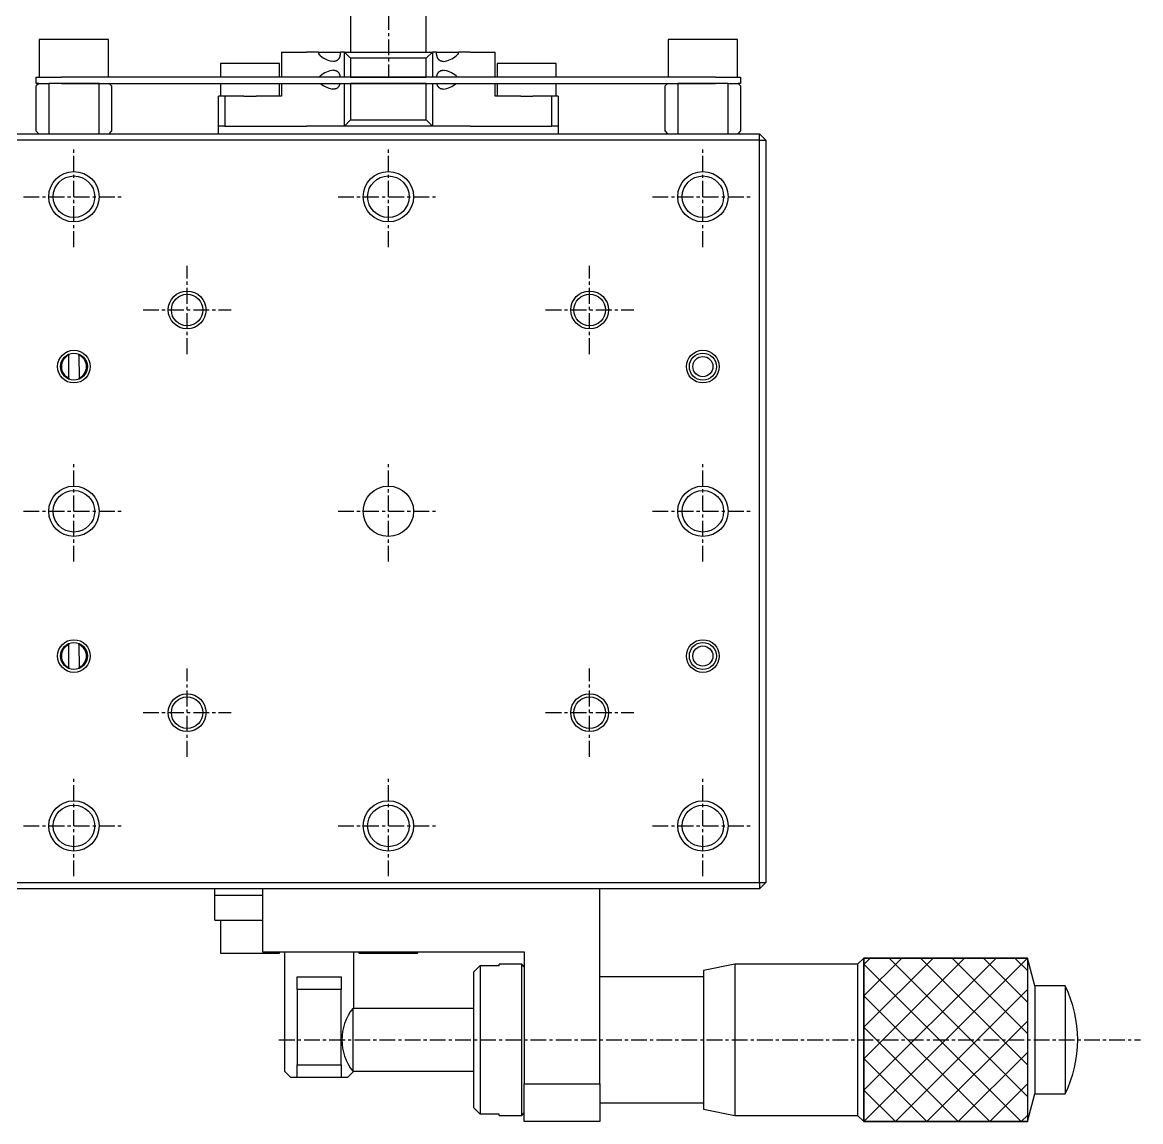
# Model space of a CAD drawing. Extents: x 10 to 354, y 10 to 238.
# Drawn here: x 114.6 to 203.5, y 102.5 to 189.9 of the extents above; entities that cross this region are included whole.
import ezdxf

# ---------------------------------------------------------------- set-up
doc = ezdxf.new("R2010")
doc.units = 0
doc.linetypes.add('CENTER', pattern=[2, 1.25, -0.25, 0.25, -0.25])
doc.layers.get('0').update_dxf_attribs({"linetype": 'CONTINUOUS'})
doc.layers.add('CENTER', color=1, linetype='CENTER')

msp = doc.modelspace()

# ---------------------------------------------------------------- linework, layer by layer
at = {"color": 7, "linetype": 'CONTINUOUS'}
for p, q in [((140.694926, 191.5), (140.694926, 187.5)), ((146.694926, 187.5), (146.694926, 191.5)), ((118.694926, 188.5), (115.944926, 188.5)), ((115.944926, 188.5), (115.944926, 185.5)), ((121.444926, 188.5), (118.694926, 188.5)), ((121.444926, 185.5), (121.444926, 188.5)), ((168.694926, 188.5), (165.944926, 188.5)), ((165.944926, 188.5), (165.944926, 185.5)), ((171.444926, 188.5), (168.694926, 188.5)), ((171.444926, 185.5), (171.444926, 188.5)), ((135.194926, 187.5), (135.194926, 185.5)), ((135.194926, 187.5), (137.194926, 187.5)), ((138.131676, 187.5), (137.194926, 187.5)), ((138.131676, 187.5), (139.874012, 187.5)), ((138.154592, 187.393304), (138.131676, 187.5)), ((138.213299, 187.296292), (138.154592, 187.393304)), ((138.302957, 187.20113), (138.213299, 187.296292)), ((139.337272, 186.75), (139.190157, 186.763205)), ((139.346054, 186.750053), (139.337272, 186.75)), ((139.382244, 186.751477), (139.346054, 186.750053)), ((139.417801, 186.754917), (139.382244, 186.751477)), ((139.452616, 186.760464), (139.417801, 186.754917)), ((139.486581, 186.76821), (139.452616, 186.760464)), ((139.519586, 186.778246), (139.486581, 186.76821)), ((139.551525, 186.790663), (139.519586, 186.778246)), ((139.582288, 186.805552), (139.551525, 186.790663)), ((139.606357, 186.819536), (139.582288, 186.805552)), ((139.629668, 186.835301), (139.606357, 186.819536)), ((139.652153, 186.852847), (139.629668, 186.835301)), ((139.673745, 186.872173), (139.652153, 186.852847)), ((139.694378, 186.893279), (139.673745, 186.872173)), ((139.713984, 186.916165), (139.694378, 186.893279)), ((139.731111, 186.938853), (139.713984, 186.916165)), ((139.747391, 186.963139), (139.731111, 186.938853)), ((139.762782, 186.98895), (139.747391, 186.963139)), ((139.777243, 187.016213), (139.762782, 186.98895)), ((139.790734, 187.044855), (139.777243, 187.016213)), ((139.803212, 187.074803), (139.790734, 187.044855)), ((139.812888, 187.100911), (139.803212, 187.074803)), ((139.821885, 187.127976), (139.812888, 187.100911)), ((139.830191, 187.155911), (139.821885, 187.127976)), ((139.837793, 187.184627), (139.830191, 187.155911)), ((139.844679, 187.214037), (139.837793, 187.184627)), ((139.850838, 187.244054), (139.844679, 187.214037)), ((139.856256, 187.274591), (139.850838, 187.244054)), ((139.860949, 187.305699), (139.856256, 187.274591)), ((139.864928, 187.337362), (139.860949, 187.305699)), ((139.86819, 187.369465), (139.864928, 187.337362)), ((139.870732, 187.401894), (139.86819, 187.369465)), ((139.872552, 187.434536), (139.870732, 187.401894)), ((139.873646, 187.467276), (139.872552, 187.434536)), ((139.874012, 187.5), (139.873646, 187.467276)), ((140.194926, 187.5), (139.874012, 187.5)), ((140.194926, 185.5), (140.194926, 187.5)), ((140.694926, 187), (140.194926, 187.5)), ((140.194926, 187.5), (147.194926, 187.5)), ((140.694926, 187), (140.694926, 185.5)), ((146.694926, 187), (140.694926, 187)), ((147.194926, 187.5), (146.694926, 187)), ((146.694926, 185.5), (146.694926, 187)), ((147.194926, 187.5), (147.194926, 185.5)), ((147.51584, 187.5), (147.194926, 187.5)), ((147.51584, 187.5), (149.258176, 187.5)), ((147.516237, 187.465709), (147.51584, 187.5)), ((147.517427, 187.431464), (147.516237, 187.465709)), ((147.519407, 187.397397), (147.517427, 187.431464)), ((147.522176, 187.363642), (147.519407, 187.397397)), ((147.525431, 187.332899), (147.522176, 187.363642)), ((147.529378, 187.302436), (147.525431, 187.332899)), ((147.534007, 187.272342), (147.529378, 187.302436)), ((147.539311, 187.242707), (147.534007, 187.272342)), ((147.545284, 187.213621), (147.539311, 187.242707)), ((147.551917, 187.185172), (147.545284, 187.213621)), ((147.559202, 187.157451), (147.551917, 187.185172)), ((147.567133, 187.130548), (147.559202, 187.157451)), ((147.577237, 187.100171), (147.567133, 187.130548)), ((147.58828, 187.070825), (147.577237, 187.100171)), ((147.600231, 187.042582), (147.58828, 187.070825)), ((147.613057, 187.015514), (147.600231, 187.042582)), ((147.626727, 186.989694), (147.613057, 187.015514)), ((147.641208, 186.965195), (147.626727, 186.989694)), ((147.656468, 186.942087), (147.641208, 186.965195)), ((147.672474, 186.920445), (147.656468, 186.942087)), ((147.691598, 186.897584), (147.672474, 186.920445)), ((147.711737, 186.876446), (147.691598, 186.897584)), ((147.732827, 186.857029), (147.711737, 186.876446)), ((147.754804, 186.839332), (147.732827, 186.857029)), ((147.777604, 186.82335), (147.754804, 186.839332)), ((147.801162, 186.809083), (147.777604, 186.82335)), ((147.825414, 186.796527), (147.801162, 186.809083)), ((147.86077, 186.781617), (147.825414, 186.796527)), ((147.897526, 186.769745), (147.86077, 186.781617)), ((147.935532, 186.760781), (147.897526, 186.769745)), ((147.974638, 186.754591), (147.935532, 186.760781)), ((148.014695, 186.751044), (147.974638, 186.754591)), ((148.052527, 186.75), (148.014695, 186.751044)), ((149.177618, 187.297867), (149.092748, 187.20619)), ((149.232354, 187.386628), (149.177618, 187.297867)), ((149.258176, 187.5), (149.232354, 187.386628)), ((150.194926, 187.5), (149.258176, 187.5)), ((150.194926, 187.5), (152.194926, 187.5)), ((152.194926, 185.5), (152.194926, 187.5)), ((132.694926, 186.6), (130.344926, 186.6)), ((130.344926, 186.6), (130.344926, 185.5)), ((135.044926, 186.6), (132.694926, 186.6)), ((135.044926, 185.5), (135.044926, 186.6)), ((139.337198, 186.05), (139.372402, 186.049101)), ((139.372402, 186.049101), (139.418797, 186.044994)), ((139.418797, 186.044994), (139.463724, 186.037343)), ((139.463724, 186.037343), (139.49323, 186.030028)), ((139.49323, 186.030028), (139.522077, 186.020878)), ((139.522077, 186.020878), (139.550181, 186.009849)), ((139.550181, 186.009849), (139.577459, 185.996899)), ((139.577459, 185.996899), (139.603829, 185.981984)), ((139.603829, 185.981984), (139.629208, 185.96506)), ((139.629208, 185.96506), (139.653513, 185.946085)), ((139.653513, 185.946085), (139.672834, 185.92873)), ((139.672834, 185.92873), (139.691446, 185.90984)), ((139.691446, 185.90984), (139.709304, 185.889451)), ((139.709304, 185.889451), (139.726362, 185.867596)), ((139.726362, 185.867596), (139.742576, 185.844311)), ((139.742576, 185.844311), (139.7579, 185.819631)), ((139.7579, 185.819631), (139.77229, 185.79359)), ((147.615602, 185.789679), (147.628366, 185.813337)), ((147.628366, 185.813337), (147.641832, 185.835871)), ((147.641832, 185.835871), (147.655974, 185.857229)), ((147.655974, 185.857229), (147.670764, 185.87736)), ((147.670764, 185.87736), (147.689973, 185.900589)), ((147.689973, 185.900589), (147.710206, 185.922064)), ((147.710206, 185.922064), (147.731398, 185.941779)), ((147.731398, 185.941779), (147.753483, 185.959731)), ((147.753483, 185.959731), (147.776395, 185.975916)), ((147.776395, 185.975916), (147.800069, 185.99033)), ((147.800069, 185.99033), (147.830191, 186.005689)), ((147.830191, 186.005689), (147.861482, 186.01861)), ((147.861482, 186.01861), (147.893837, 186.029182)), ((147.893837, 186.029182), (147.927148, 186.037489)), ((147.927148, 186.037489), (147.961311, 186.04362)), ((147.961311, 186.04362), (147.996218, 186.04766)), ((147.996218, 186.04766), (148.031763, 186.049696)), ((148.031763, 186.049696), (148.052643, 186.05)), ((148.052643, 186.05), (148.184685, 186.039225)), ((154.694926, 186.6), (152.344926, 186.6)), ((152.344926, 186.6), (152.344926, 185.5)), ((157.044926, 186.6), (154.694926, 186.6)), ((157.044926, 185.5), (157.044926, 186.6)), ((115.694926, 185), (115.694926, 185.5)), ((115.694926, 185.5), (117.694926, 185.5)), ((115.894926, 185), (115.694926, 184.8)), ((115.894926, 185), (115.694926, 185)), ((115.894926, 185), (116.694926, 185)), ((116.694926, 185), (116.694926, 181)), ((117.694926, 185), (116.694926, 185)), ((117.694926, 185), (116.694926, 185)), ((140.694926, 185.5), (117.694926, 185.5)), ((120.694926, 185), (117.694926, 185)), ((117.694926, 185), (120.694926, 185)), ((120.694926, 181), (120.694926, 185)), ((120.694926, 185), (140.694926, 185)), ((121.694926, 184.8), (121.494926, 185)), ((130.344926, 185), (130.344926, 184)), ((135.044926, 184), (135.044926, 185)), ((135.194926, 185), (135.194926, 184)), ((138.21061, 185.500031), (138.282241, 185.579544)), ((139.77229, 185.79359), (139.784177, 185.769524)), ((139.784177, 185.769524), (139.79538, 185.744323)), ((139.79538, 185.744323), (139.805883, 185.718068)), ((139.805883, 185.718068), (139.815668, 185.69084)), ((139.824943, 184.937919), (139.815358, 184.908178)), ((139.815668, 185.69084), (139.824719, 185.66272)), ((139.824719, 185.66272), (139.833018, 185.633789)), ((139.833675, 184.968556), (139.824943, 184.937919)), ((139.833018, 185.633789), (139.840548, 185.604128)), ((139.841532, 185), (139.833675, 184.968556)), ((139.840548, 185.604128), (139.847291, 185.573817)), ((139.847291, 185.573817), (139.852042, 185.549576)), ((139.852042, 185.549576), (139.85633, 185.524953)), ((139.85633, 185.524953), (139.860153, 185.5)), ((140.194926, 181.6), (140.194926, 185)), ((146.694926, 185.5), (140.694926, 185.5)), ((140.694926, 185.5), (146.694926, 185.5)), ((140.694926, 185), (146.694926, 185)), ((146.694926, 185), (140.694926, 185)), ((140.694926, 185), (140.694926, 182.1)), ((169.694926, 185.5), (146.694926, 185.5)), ((146.694926, 185), (166.694926, 185)), ((146.694926, 182.1), (146.694926, 185)), ((147.194926, 185), (147.194926, 181.6)), ((147.529699, 185.5), (147.534771, 185.532393)), ((147.534771, 185.532393), (147.540654, 185.564279)), ((147.540654, 185.564279), (147.547336, 185.595556)), ((147.547336, 185.595556), (147.554803, 185.626119)), ((147.556387, 184.96772), (147.54832, 185)), ((147.554803, 185.626119), (147.563044, 185.655863)), ((147.565338, 184.936374), (147.556387, 184.96772)), ((147.563044, 185.655863), (147.572044, 185.684684)), ((147.575154, 184.906144), (147.565338, 184.936374)), ((147.572044, 185.684684), (147.581792, 185.712478)), ((147.581792, 185.712478), (147.592288, 185.739197)), ((147.592288, 185.739197), (147.603567, 185.764948)), ((147.603567, 185.764948), (147.615602, 185.789679)), ((152.194926, 184), (152.194926, 185)), ((152.344926, 185), (152.344926, 184)), ((157.044926, 184), (157.044926, 185)), ((165.894926, 185), (165.694926, 184.8)), ((166.694926, 185), (166.694926, 181)), ((169.694926, 185), (166.694926, 185)), ((166.694926, 185), (169.694926, 185)), ((169.694926, 185.5), (171.694926, 185.5)), ((170.694926, 185), (169.694926, 185)), ((170.694926, 185), (169.694926, 185)), ((170.694926, 185), (171.494926, 185)), ((170.694926, 181), (170.694926, 185)), ((171.694926, 184.8), (171.494926, 185)), ((171.694926, 185), (171.494926, 185)), ((171.694926, 185.5), (171.694926, 185)), ((115.694926, 181.2), (115.694926, 184.8)), ((121.694926, 184.8), (121.694926, 181.2)), ((139.337231, 184.55), (139.220263, 184.558584)), ((139.347122, 184.550102), (139.337231, 184.55)), ((139.38791, 184.551903), (139.347122, 184.550102)), ((139.427733, 184.556246), (139.38791, 184.551903)), ((139.466459, 184.563265), (139.427733, 184.556246)), ((139.503957, 184.573098), (139.466459, 184.563265)), ((139.531781, 184.582625), (139.503957, 184.573098)), ((139.558897, 184.593981), (139.531781, 184.582625)), ((139.585225, 184.607198), (139.558897, 184.593981)), ((139.610687, 184.622312), (139.585225, 184.607198)), ((139.635205, 184.639354), (139.610687, 184.622312)), ((139.658699, 184.65836), (139.635205, 184.639354)), ((139.679386, 184.677644), (139.658699, 184.65836)), ((139.699222, 184.698718), (139.679386, 184.677644)), ((139.718151, 184.721536), (139.699222, 184.698718)), ((139.736114, 184.746056), (139.718151, 184.721536)), ((139.753055, 184.772231), (139.736114, 184.746056)), ((139.768916, 184.80002), (139.753055, 184.772231)), ((139.781698, 184.825256), (139.768916, 184.80002)), ((139.793713, 184.851755), (139.781698, 184.825256)), ((139.80494, 184.879426), (139.793713, 184.851755)), ((139.815358, 184.908178), (139.80494, 184.879426)), ((147.585889, 184.876907), (147.575154, 184.906144)), ((147.597512, 184.848735), (147.585889, 184.876907)), ((147.609993, 184.821701), (147.597512, 184.848735)), ((147.623301, 184.795877), (147.609993, 184.821701)), ((147.637407, 184.771336), (147.623301, 184.795877)), ((147.652279, 184.748149), (147.637407, 184.771336)), ((147.667888, 184.726389), (147.652279, 184.748149)), ((147.686551, 184.703346), (147.667888, 184.726389)), ((147.706214, 184.681986), (147.686551, 184.703346)), ((147.726818, 184.662309), (147.706214, 184.681986)), ((147.748298, 184.644317), (147.726818, 184.662309)), ((147.770594, 184.62801), (147.748298, 184.644317)), ((147.793644, 184.613389), (147.770594, 184.62801)), ((147.817386, 184.600454), (147.793644, 184.613389)), ((147.847877, 184.586634), (147.817386, 184.600454)), ((147.879471, 184.575163), (147.847877, 184.586634)), ((147.912068, 184.565954), (147.879471, 184.575163)), ((147.945567, 184.558921), (147.912068, 184.565954)), ((147.979867, 184.553976), (147.945567, 184.558921)), ((148.014867, 184.551032), (147.979867, 184.553976)), ((148.050466, 184.550003), (148.014867, 184.551032)), ((148.052519, 184.55), (148.050466, 184.550003)), ((165.694926, 181.2), (165.694926, 184.8)), ((171.694926, 184.8), (171.694926, 181.2)), ((130.194926, 181.6), (130.194926, 184)), ((130.694926, 184), (130.194926, 184)), ((130.694926, 184), (130.694926, 181.6)), ((132.212743, 184), (130.694926, 184)), ((132.212743, 184), (132.694926, 184)), ((132.694926, 184), (133.177109, 184)), ((135.194926, 184), (133.177109, 184)), ((154.212743, 184), (152.194926, 184)), ((154.212743, 184), (154.694926, 184)), ((154.694926, 184), (155.177109, 184)), ((156.694926, 184), (155.177109, 184)), ((156.694926, 181.6), (156.694926, 184)), ((157.194926, 184), (156.694926, 184)), ((157.194926, 184), (157.194926, 181.6)), ((130.694926, 181.6), (130.194926, 181.6)), ((130.194926, 181), (130.194926, 181.6)), ((130.694926, 181.6), (137.194926, 181.6)), ((140.194926, 181.6), (137.194926, 181.6)), ((140.194926, 181.6), (140.694926, 182.1)), ((147.194926, 181.6), (140.194926, 181.6)), ((140.694926, 182.1), (146.694926, 182.1)), ((146.694926, 182.1), (147.194926, 181.6)), ((150.194926, 181.6), (147.194926, 181.6)), ((150.194926, 181.6), (156.694926, 181.6)), ((157.194926, 181.6), (156.694926, 181.6)), ((157.194926, 181.6), (157.194926, 181)), ((114.194926, 181), (116.694926, 181)), ((173.194926, 180.5), (114.194926, 180.5)), ((115.694926, 181.2), (115.894926, 181)), ((116.694926, 181), (120.694926, 181)), ((116.694926, 181), (120.694926, 181)), ((120.694926, 181), (166.694926, 181)), ((121.494926, 181), (121.694926, 181.2)), ((165.694926, 181.2), (165.894926, 181)), ((166.694926, 181), (170.694926, 181)), ((166.694926, 181), (170.694926, 181)), ((170.694926, 181), (173.194926, 181)), ((171.494926, 181), (171.694926, 181.2)), ((173.194926, 180.5), (173.194926, 181)), ((173.694926, 180.5), (173.194926, 181)), ((173.194926, 121.5), (173.194926, 180.5)), ((173.194926, 180.5), (173.694926, 180.5)), ((173.694926, 180.5), (173.694926, 121.5)), ((118.285901, 163.494654), (118.286642, 163.412855)), ((118.303243, 161.5799), (118.286642, 163.412855)), ((119.086609, 163.4201), (119.085866, 163.50214)), ((119.085873, 163.501392), (119.103946, 161.505853)), ((119.086609, 163.4201), (119.10321, 161.587145)), ((118.303243, 161.5799), (118.303986, 161.49786)), ((119.103951, 161.505346), (119.10321, 161.587145)), ((118.285901, 140.494654), (118.286642, 140.412855)), ((119.086609, 140.4201), (119.085866, 140.50214)), ((119.085873, 140.501392), (119.103946, 138.505853)), ((118.303243, 138.5799), (118.286642, 140.412855)), ((119.086609, 140.4201), (119.10321, 138.587145)), ((118.303243, 138.5799), (118.303986, 138.49786)), ((119.103951, 138.505346), (119.10321, 138.587145)), ((114.194926, 121.5), (173.194926, 121.5)), ((173.194926, 121), (114.194926, 121)), ((129.894926, 120.5), (129.894926, 121)), ((133.694926, 121), (133.694926, 116)), ((160.494926, 105.5), (160.494926, 121)), ((173.194926, 121.5), (173.694926, 121.5)), ((173.194926, 121), (173.694926, 121.5)), ((173.194926, 121.5), (173.194926, 121)), ((129.894926, 118.5), (129.894926, 120.5)), ((129.894926, 120.5), (133.694926, 120.5)), ((129.894926, 118.5), (133.694926, 118.5)), ((130.344926, 118.5), (130.344926, 115.9)), ((130.344926, 115.9), (135.044926, 115.9)), ((133.694926, 116), (154.494926, 116)), ((135.044926, 115.9), (135.044926, 116)), ((135.444926, 116), (135.444926, 106.5)), ((140.944926, 111.499996), (140.944926, 116)), ((141.344926, 116), (141.344926, 115.9)), ((141.344926, 115.9), (146.044926, 115.9)), ((146.044926, 115.9), (146.044926, 116)), ((154.494926, 116), (154.494926, 105.5)), ((150.494926, 114.408327), (150.994926, 114.91608)), ((150.994926, 114.91608), (150.994926, 103.08392)), ((150.994926, 114.91608), (152.494926, 114.91608)), ((152.494926, 114.91608), (152.494926, 115)), ((154.294926, 115), (152.494926, 115)), ((154.294926, 103), (154.294926, 115)), ((154.494926, 114.8), (154.294926, 115)), ((171.244925, 114.999996), (168.744926, 114.499997)), ((171.244925, 114.999996), (171.244925, 103.000004)), ((180.99493, 114.999996), (171.244925, 114.999996)), ((181.494932, 115.499999), (180.99493, 114.999996)), ((180.99493, 114.999996), (180.99493, 103.000004)), ((181.494932, 115.499999), (194.494933, 115.499999)), ((181.494932, 102.500001), (181.494932, 115.499999)), ((195.084421, 113.3), (194.494933, 115.499999)), ((194.494933, 115.499999), (194.494933, 102.500001)), ((136.444926, 113), (136.444926, 114)), ((136.444926, 114), (139.944926, 114)), ((139.944926, 114), (139.944926, 113)), ((150.494926, 103.591673), (150.494926, 114.408327)), ((168.744926, 114), (160.494926, 114)), ((168.744926, 114.499997), (168.744926, 103.500003)), ((139.944926, 113), (136.444926, 113)), ((136.444926, 113), (136.444926, 107)), ((139.944926, 107), (139.944926, 113)), ((195.084421, 113.3), (195.084421, 104.7)), ((197.494932, 113.3), (195.084421, 113.3)), ((197.494932, 113.3), (197.494932, 104.7)), ((140.872435, 111.499996), (140.872435, 106.500004)), ((150.494926, 111.499996), (140.872435, 111.499996)), ((136.444926, 107), (139.944926, 107)), ((136.444926, 106), (136.444926, 107)), ((139.944926, 107), (139.944926, 106)), ((135.444926, 106.5), (135.944926, 106)), ((136.444926, 106), (135.944926, 106)), ((139.944926, 106), (136.444926, 106)), ((140.444926, 106), (139.944926, 106)), ((140.444926, 106), (140.944926, 106.5)), ((140.872435, 106.500004), (150.494926, 106.500004)), ((154.494926, 105.5), (160.494926, 105.5)), ((154.494926, 102.5), (154.494926, 105.5)), ((160.494926, 105.5), (160.494926, 102.5)), ((194.494933, 102.500001), (195.084421, 104.7)), ((195.084421, 104.7), (197.494932, 104.7)), ((150.994926, 103.08392), (150.494926, 103.591673)), ((154.294926, 103), (154.494926, 103.2)), ((160.494926, 104), (168.744926, 104)), ((168.744926, 103.500003), (171.244925, 103.000004)), ((152.494926, 103.08392), (150.994926, 103.08392)), ((152.494926, 103), (152.494926, 103.08392)), ((152.494926, 103), (154.294926, 103)), ((160.494926, 102.5), (154.494926, 102.5)), ((171.244925, 103.000004), (180.99493, 103.000004)), ((180.99493, 103.000004), (181.494932, 102.500001)), ((194.494933, 102.500001), (181.494932, 102.500001))]:
    msp.add_line(p, q, dxfattribs=at)
at = {"color": 3, "linetype": 'CONTINUOUS'}
for p, q in [((181.494932, 115.499999), (181.494932, 102.500001)), ((194.494933, 115.499999), (181.494932, 115.499999)), ((181.494932, 114.994932), (181.999999, 115.499999)), ((181.494932, 112.494932), (184.499999, 115.499999)), ((181.494932, 109.994932), (186.999999, 115.499999)), ((181.494932, 107.494932), (189.499999, 115.499999)), ((181.494932, 104.994932), (191.999999, 115.499999)), ((181.494932, 115.005068), (193.999999, 102.500001)), ((181.500001, 102.500001), (194.494933, 115.494933)), ((183.500001, 115.499999), (194.494933, 104.505067)), ((186.000001, 115.499999), (194.494933, 107.005067)), ((188.500001, 115.499999), (194.494933, 109.505067)), ((191.000001, 115.499999), (194.494933, 112.005067)), ((193.500001, 115.499999), (194.494933, 114.505067)), ((194.494933, 115.499999), (194.494933, 102.500001)), ((184.000001, 102.500001), (194.494933, 112.994933)), ((181.494932, 112.505068), (191.499999, 102.500001)), ((186.500001, 102.500001), (194.494933, 110.494933)), ((181.494932, 110.005068), (188.999999, 102.500001)), ((189.000001, 102.500001), (194.494933, 107.994933)), ((181.494932, 107.505068), (186.499999, 102.500001)), ((181.494932, 105.005068), (183.999999, 102.500001)), ((191.500001, 102.500001), (194.494933, 105.494933)), ((181.494932, 102.505068), (181.499999, 102.500001)), ((181.494932, 102.500001), (194.494933, 102.500001)), ((194.000001, 102.500001), (194.494933, 102.994933))]:
    msp.add_line(p, q, dxfattribs=at)
for centre, radius in [((118.694926, 176), 2), ((143.694926, 176), 2), ((168.694926, 176), 2), ((127.694926, 167), 1.5), ((159.694926, 167), 1.5), ((118.694926, 162.5), 1.3), ((168.694926, 162.5), 1.3), ((118.694926, 151), 2), ((168.694926, 151), 2), ((118.694926, 139.5), 1.3), ((168.694926, 139.5), 1.3), ((127.694926, 135), 1.5), ((159.694926, 135), 1.5), ((118.694926, 126), 2), ((143.694926, 126), 2), ((168.694926, 126), 2)]:
    msp.add_circle(centre, radius, dxfattribs=at)
at = {"color": 7, "linetype": 'CONTINUOUS'}
for centre, radius in [((118.694926, 176), 1.65), ((143.694926, 176), 1.65), ((168.694926, 176), 1.65), ((127.694926, 167), 1.25), ((159.694926, 167), 1.25), ((118.694926, 162.5), 1.075), ((168.694926, 162.5), 1.075), ((168.694926, 162.5), 0.8), ((143.694926, 151), 2), ((118.694926, 151), 1.65), ((168.694926, 151), 1.65), ((118.694926, 139.5), 1.075), ((168.694926, 139.5), 1.075), ((168.694926, 139.5), 0.8), ((127.694926, 135), 1.25), ((159.694926, 135), 1.25), ((118.694926, 126), 1.65), ((143.694926, 126), 1.65), ((168.694926, 126), 1.65)]:
    msp.add_circle(centre, radius, dxfattribs=at)
for centre, radius, start, end in [((139.594558, 188.700148), 1.978709, 229.25077852, 258.20700869), ((147.861314, 188.600082), 1.859937, 275.90079989, 311.4590073), ((139.527206, 184.20587), 1.853893, 95.88266192, 132.18611397), ((147.827606, 184.193711), 1.879742, 44.02564064, 79.04943393), ((139.597711, 186.513188), 1.990715, 229.47983532, 259.07029629), ((147.870108, 186.379747), 1.838817, 275.693117, 311.386932), ((118.694926, 162.5), 1, 114.09709, 246.940733), ((118.694926, 162.5), 1, 294.09709, 66.940733), ((118.694926, 139.5), 1, 114.09709, 246.940733), ((118.694926, 139.5), 1, 294.09709, 66.940733), ((188.749932, 109), 9.745001, 333.816209, 26.183791), ((143.994931, 109), 3.999997, 141.317811, 218.682189)]:
    msp.add_arc(centre, radius, start, end, dxfattribs=at)
at = {"layer": 'CENTER', "color": 1, "linetype": 'CENTER'}
for p, q in [((143.694926, 202.5), (143.694926, 185.5)), ((118.694926, 172), (118.694926, 180)), ((143.694926, 172), (143.694926, 180)), ((168.694926, 172), (168.694926, 180)), ((114.694926, 176), (122.694926, 176)), ((139.694926, 176), (147.694926, 176)), ((164.694926, 176), (172.694926, 176)), ((127.694926, 163.5), (127.694926, 170.5)), ((159.694926, 163.5), (159.694926, 170.5)), ((124.194926, 167), (131.194926, 167)), ((156.194926, 167), (163.194926, 167)), ((118.694926, 147), (118.694926, 155)), ((143.694926, 147), (143.694926, 155)), ((168.694926, 147), (168.694926, 155)), ((114.694926, 151), (122.694926, 151)), ((139.694926, 151), (147.694926, 151)), ((164.694926, 151), (172.694926, 151)), ((127.694926, 131.5), (127.694926, 138.5)), ((159.694926, 131.5), (159.694926, 138.5)), ((124.194926, 135), (131.194926, 135)), ((156.194926, 135), (163.194926, 135)), ((118.694926, 122), (118.694926, 130)), ((143.694926, 122), (143.694926, 130)), ((168.694926, 122), (168.694926, 130)), ((114.694926, 126), (122.694926, 126)), ((139.694926, 126), (147.694926, 126)), ((164.694926, 126), (172.694926, 126)), ((134.994934, 109), (203.494933, 109))]:
    msp.add_line(p, q, dxfattribs=at)

doc.saveas('drawing.dxf')
